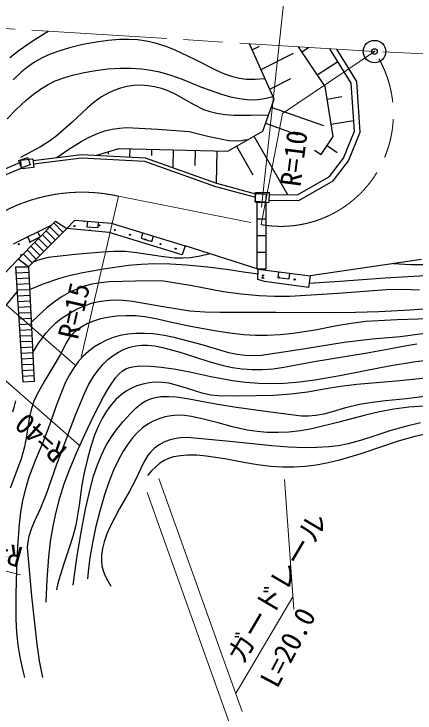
# Model space of a CAD drawing. Units: millimetres, scale not verified. Extents: x 40000 to 680000, y 20000 to 380000.
# Drawn here: x 323638 to 359283, y 286642 to 348826 of the extents above; entities that cross this region are included whole.
import ezdxf
from ezdxf.enums import TextEntityAlignment as Align

# ---------------------------------------------------------------- set-up
doc = ezdxf.new("R2010")
doc.units = ezdxf.units.MM
doc.header["$LTSCALE"] = 1000
doc.header["$PDMODE"] = 32
doc.header["$PDSIZE"] = 500
doc.linetypes.add('CHAIN', pattern=[18.5, 12, -1.5, 3.5, -1.5])
for name, color, linetype, lineweight in [('M-BGD', 7, 'Continuous', 25), ('M-BMK', 2, 'CHAIN', 13), ('M-BMK-SRVR', 3, 'Continuous', 25), ('M-STR-HTXT', 7, 'Continuous', 13)]:
    doc.layers.add(name, color=color, linetype=linetype, lineweight=lineweight)
doc.layers.add('M-OTRS', color=6, linetype='Continuous')
doc.styles.add('ＭＳ ゴシック', font='')
doc.styles.get('ＭＳ ゴシック').set_extended_font_data('MS Gothic')

msp = doc.modelspace()

# ---------------------------------------------------------------- linework, layer by layer
at = {"layer": 'M-BGD'}
for p, q in [((325251, 346402), (326437, 347152)), ((326437, 347152), (326548, 347221)), ((326548, 347221), (326667, 347294)), ((324112, 345611), (325251, 346402)), ((331999, 346475), (330969, 346330)), ((333014, 346557), (331999, 346475)), ((333822, 346568), (333014, 346557)), ((334621, 346518), (333822, 346568)), ((335410, 346399), (334621, 346518)), ((336192, 346221), (335410, 346399)), ((328580, 345827), (327700, 345562)), ((329771, 346109), (328580, 345827)), ((330969, 346330), (329771, 346109)), ((337064, 345952), (336192, 346221)), ((337913, 345626), (337064, 345952)), ((346768, 341259), (344573, 346175)), ((344817, 345628), (345460, 345954)), ((351286, 342374), (348934, 345903)), ((349228, 345461), (349808, 345848)), ((323272, 344941), (324112, 345611)), ((326847, 345242), (326144, 344919)), ((327700, 345562), (326847, 345242)), ((339785, 344739), (337913, 345626)), ((345598, 343881), (348470, 345336)), ((353609, 342665), (351722, 345728)), ((354100, 342822), (352334, 345689)), ((325472, 344544), (324862, 344124)), ((326144, 344919), (325472, 344544)), ((341646, 343791), (339785, 344739)), ((350600, 343403), (352411, 344610)), ((324862, 344124), (324277, 343648)), ((330914, 343806), (331986, 343932)), ((331986, 343932), (333074, 343999)), ((333074, 343999), (334037, 344006)), ((334037, 344006), (334995, 343952)), ((334995, 343952), (335792, 343840)), ((324277, 343648), (323566, 342979)), ((328065, 343155), (328841, 343387)), ((328841, 343387), (329868, 343625)), ((329868, 343625), (330914, 343806)), ((335792, 343840), (336578, 343668)), ((336578, 343668), (337582, 343375)), ((337582, 343375), (338573, 343023)), ((342368, 343481), (341646, 343791)), ((343100, 343231), (342368, 343481)), ((326685, 342560), (327311, 342867)), ((327311, 342867), (328065, 343155)), ((338573, 343023), (340316, 342326)), ((343682, 343091), (343100, 343231)), ((344274, 343010), (343682, 343091)), ((345068, 342998), (344274, 343010)), ((345862, 343047), (345068, 342998)), ((346378, 342133), (348257, 343085)), ((353891, 338406), (353609, 342665)), ((354397, 338327), (354100, 342822)), ((325369, 341684), (326095, 342204)), ((326095, 342204), (326685, 342560)), ((332526, 342030), (331954, 341764)), ((333107, 342233), (332526, 342030)), ((333695, 342375), (333107, 342233)), ((334304, 342459), (333695, 342375)), ((334907, 342482), (334304, 342459)), ((335529, 342448), (334907, 342482)), ((336135, 342355), (335529, 342448)), ((336748, 342201), (336135, 342355)), ((337345, 341988), (336748, 342201)), ((340316, 342326), (342077, 341686)), ((352003, 337926), (351286, 342374)), ((324687, 341121), (325369, 341684)), ((331412, 341444), (330764, 340980)), ((331954, 341764), (331412, 341444)), ((338146, 341602), (337345, 341988)), ((338908, 341168), (338146, 341602)), ((342077, 341686), (342874, 341464)), ((342874, 341464), (343696, 341298)), ((346163, 341357), (346406, 341414)), ((346406, 341414), (346658, 341476)), ((351465, 341262), (352793, 341475)), ((323836, 340326), (324687, 341121)), ((330764, 340980), (330143, 340460)), ((339707, 340710), (338908, 341168)), ((343696, 341298), (344352, 341220)), ((344352, 341220), (345011, 341203)), ((345011, 341203), (345586, 341249)), ((345586, 341249), (346163, 341357)), ((345745, 338395), (346768, 341259)), ((323038, 339499), (323836, 340326)), ((330143, 340460), (328772, 339173)), ((340515, 340314), (339707, 340710)), ((341080, 340110), (340515, 340314)), ((346512, 340543), (351138, 338891)), ((341655, 339966), (341080, 340110)), ((342416, 339849), (341655, 339966)), ((343192, 339792), (342416, 339849)), ((344734, 339782), (343192, 339792)), ((346258, 339832), (344734, 339782)), ((328772, 339173), (327363, 337933)), ((346001, 339111), (348881, 338082)), ((351823, 339038), (353828, 339360)), ((331058, 338192), (331704, 338418)), ((331704, 338418), (332373, 338587)), ((332373, 338587), (333002, 338683)), ((333002, 338683), (333647, 338719)), ((333647, 338719), (336434, 338568)), ((336434, 338568), (339209, 338358)), ((339209, 338358), (340977, 337928)), ((342641, 336621), (345745, 338395)), ((352938, 336001), (353891, 338406)), ((353377, 335751), (354397, 338327)), ((327363, 337933), (326698, 337448)), ((329594, 337475), (330311, 337860)), ((330311, 337860), (331058, 338192)), ((340977, 337928), (342744, 337562)), ((344164, 337626), (344482, 337673)), ((344969, 337951), (347939, 332754)), ((350927, 336332), (352003, 337926)), ((326698, 337448), (325988, 337007)), ((328505, 336788), (329594, 337475)), ((342744, 337562), (343295, 337544)), ((343295, 337544), (343857, 337586)), ((343417, 337065), (344876, 334511)), ((343857, 337586), (344164, 337626)), ((351465, 337129), (352374, 336515)), ((325111, 336527), (324215, 336073)), ((325988, 337007), (325111, 336527)), ((327450, 336050), (328505, 336788)), ((331014, 336252), (332956, 336860)), ((331985, 336556), (332052, 336341)), ((332956, 336860), (342641, 336621)), ((333925, 336836), (333907, 336109)), ((335862, 336789), (335848, 336223)), ((337799, 336741), (337760, 335158)), ((339736, 336693), (339703, 335359)), ((341673, 336645), (341602, 333782)), ((350347, 336724), (350927, 336332)), ((324068, 335789), (324857, 336066)), ((324203, 335816), (325323, 335928)), ((324203, 335816), (324280, 335051)), ((324857, 336066), (325089, 335407)), ((325323, 335928), (325399, 335163)), ((325337, 335790), (329633, 336320)), ((325373, 335492), (329644, 336019)), ((329633, 336320), (335296, 336040)), ((329644, 336019), (335237, 335743)), ((335296, 336040), (341628, 333773)), ((351682, 334377), (352938, 336001)), ((320611, 334104), (324221, 335636)), ((324300, 335129), (324068, 335789)), ((325089, 335407), (324300, 335129)), ((335237, 335743), (341538, 333487)), ((352017, 333993), (353377, 335751)), ((320862, 333667), (324273, 335115)), ((325347, 335158), (324371, 335060)), ((348824, 332731), (351682, 334377)), ((348955, 332230), (352017, 333993)), ((341538, 333487), (345100, 332518)), ((341628, 333773), (345100, 332828)), ((345087, 332155), (345147, 332863)), ((345100, 332945), (346305, 332936)), ((345100, 332092), (345100, 332945)), ((345147, 332863), (346040, 332787)), ((346040, 332787), (345980, 332079)), ((346305, 332936), (346295, 332065)), ((346303, 332753), (348824, 332731)), ((345980, 332079), (345087, 332155)), ((345100, 332092), (346295, 332065)), ((345220, 332090), (345226, 326153)), ((345220, 332090), (346020, 332090)), ((346020, 332090), (346026, 326153)), ((346298, 332253), (348955, 332230)), ((323996, 327019), (327323, 330391)), ((327990, 329413), (327169, 330235)), ((327323, 330391), (328332, 329754)), ((328332, 329754), (329051, 330496)), ((329051, 330496), (332266, 330226)), ((330160, 330403), (330118, 329905)), ((331115, 329821), (331156, 330319)), ((332266, 330226), (338862, 328202)), ((345222, 330605), (346021, 330606)), ((323592, 328368), (326999, 330063)), ((328332, 329754), (324918, 326344)), ((327649, 329072), (326831, 329891)), ((332108, 329395), (328332, 329754)), ((330118, 329905), (331115, 329821)), ((324848, 328993), (325070, 328545)), ((325070, 328545), (325966, 328990)), ((325966, 328990), (325743, 329438)), ((326966, 328390), (326153, 329205)), ((327307, 328731), (326492, 329548)), ((338582, 327394), (332108, 329395)), ((335086, 329361), (334939, 328883)), ((335895, 328589), (336042, 329067)), ((345223, 329121), (346023, 329122)), ((326283, 327708), (325475, 328518)), ((326625, 328049), (325814, 328861)), ((334939, 328883), (335895, 328589)), ((325601, 327026), (324797, 327831)), ((325942, 327367), (325136, 328174)), ((338862, 328202), (338582, 327394)), ((345341, 326116), (338862, 328202)), ((325259, 326685), (324458, 327487)), ((326665, 327173), (325987, 326971)), ((329075, 327439), (326665, 327173)), ((331498, 327645), (329075, 327439)), ((332508, 327696), (331498, 327645)), ((333505, 327686), (332508, 327696)), ((334526, 327593), (333505, 327686)), ((335543, 327440), (334526, 327593)), ((336731, 327248), (335543, 327440)), ((337918, 327117), (336731, 327248)), ((338607, 327098), (337918, 327117)), ((339293, 327139), (338607, 327098)), ((340177, 327290), (339293, 327139)), ((341045, 327499), (340177, 327290)), ((345224, 327637), (346024, 327638)), ((317856, 320615), (323996, 327019)), ((324918, 326344), (323996, 327019)), ((325987, 326971), (325314, 326740)), ((331772, 326184), (333807, 326488)), ((333807, 326488), (334951, 326584)), ((334951, 326584), (336099, 326619)), ((336099, 326619), (337539, 326595)), ((337539, 326595), (338977, 326511)), ((338977, 326511), (340858, 326330)), ((359858, 326988), (349973, 325534)), ((357349, 326619), (358898, 326542)), ((358898, 326542), (360446, 326526)), ((323798, 326322), (324918, 326344)), ((324456, 316066), (323798, 326322)), ((324918, 326344), (325429, 316119)), ((329744, 325820), (331772, 326184)), ((340858, 326330), (342741, 326088)), ((342741, 326088), (344035, 325899)), ((344035, 325899), (345327, 325701)), ((345226, 326153), (346026, 326153)), ((345310, 325205), (345341, 326116)), ((345341, 326116), (349973, 325534)), ((347161, 325887), (347098, 325391)), ((324943, 325833), (323833, 325778)), ((324969, 325322), (323866, 325267)), ((326308, 324843), (327615, 325302)), ((327615, 325302), (328671, 325590)), ((328671, 325590), (329744, 325820)), ((347098, 325391), (348091, 325266)), ((348091, 325266), (348153, 325762)), ((349973, 325534), (349808, 324494)), ((356631, 325320), (352588, 325023)), ((360675, 325557), (356631, 325320)), ((324994, 324811), (323899, 324756)), ((325019, 324326), (326308, 324843)), ((330543, 324784), (329878, 324603)), ((331317, 324920), (330543, 324784)), ((332102, 324997), (331317, 324920)), ((334434, 325068), (332102, 324997)), ((336736, 325079), (334434, 325068)), ((339483, 324631), (336736, 325079)), ((342225, 324123), (339483, 324631)), ((345916, 325017), (345310, 325205)), ((349808, 324494), (345916, 325017)), ((351225, 324926), (349863, 324838)), ((352588, 325023), (351225, 324926)), ((319572, 318830), (323939, 324129)), ((325020, 324299), (323931, 324245)), ((328553, 324051), (327907, 323682)), ((329219, 324361), (328553, 324051)), ((329878, 324603), (329219, 324361)), ((343828, 323914), (342225, 324123)), ((356735, 324279), (352450, 323960)), ((358202, 324303), (356735, 324279)), ((359669, 324267), (358202, 324303)), ((325046, 323788), (323964, 323734)), ((327907, 323682), (327231, 323219)), ((331824, 323353), (332480, 323387)), ((332480, 323387), (333320, 323359)), ((345432, 323766), (343828, 323914)), ((346801, 323703), (345432, 323766)), ((348161, 323700), (346801, 323703)), ((352450, 323960), (348161, 323700)), ((325071, 323277), (323997, 323223)), ((325097, 322765), (324030, 322712)), ((327231, 323219), (326585, 322701)), ((329204, 322560), (329904, 322873)), ((329904, 322873), (330538, 323097)), ((330538, 323097), (331184, 323261)), ((331184, 323261), (331824, 323353)), ((333320, 323359), (334160, 323270)), ((334160, 323270), (336723, 322820)), ((336723, 322820), (339278, 322432)), ((325122, 322254), (324062, 322201)), ((326585, 322701), (325870, 322062)), ((327932, 321800), (328530, 322192)), ((328530, 322192), (329204, 322560)), ((339278, 322432), (340601, 322338)), ((340601, 322338), (341940, 322304)), ((341940, 322304), (346925, 322298)), ((346925, 322298), (351920, 322281)), ((351920, 322281), (353998, 322293)), ((353998, 322293), (356073, 322365)), ((356073, 322365), (358845, 322519)), ((358845, 322519), (361621, 322733)), ((325148, 321743), (324095, 321690)), ((325870, 322062), (325165, 321393)), ((327381, 321367), (327932, 321800)), ((330697, 321511), (330165, 321287)), ((331321, 321701), (330697, 321511)), ((331959, 321833), (331321, 321701)), ((332787, 321933), (331959, 321833)), ((333613, 321973), (332787, 321933)), ((334444, 321962), (333613, 321973)), ((335266, 321891), (334444, 321962)), ((336401, 321674), (335266, 321891)), ((337517, 321399), (336401, 321674)), ((357699, 321611), (354907, 321459)), ((360490, 321702), (357699, 321611)), ((325173, 321232), (324128, 321179)), ((326471, 320422), (326904, 320915)), ((326904, 320915), (327381, 321367)), ((329656, 321007), (329242, 320717)), ((330165, 321287), (329656, 321007)), ((339315, 321017), (337517, 321399)), ((341127, 320694), (339315, 321017)), ((352323, 321080), (350398, 320707)), ((353612, 321299), (352323, 321080)), ((354907, 321459), (353612, 321299)), ((325199, 320720), (324161, 320668)), ((325859, 319583), (326471, 320422)), ((328862, 320375), (328572, 320036)), ((329242, 320717), (328862, 320375)), ((333770, 320338), (333087, 320213)), ((334459, 320403), (333770, 320338)), ((335241, 320411), (334459, 320403)), ((336010, 320359), (335241, 320411)), ((337016, 320223), (336010, 320359)), ((342579, 320462), (341127, 320694)), ((344037, 320288), (342579, 320462)), ((345092, 320222), (344037, 320288)), ((347306, 320275), (346149, 320216)), ((348460, 320393), (347306, 320275)), ((350398, 320707), (348460, 320393)), ((361453, 320574), (357981, 320106)), ((325224, 320209), (324193, 320157)), ((325250, 319698), (324226, 319647)), ((328324, 319652), (327734, 318513)), ((328572, 320036), (328324, 319652)), ((331863, 319807), (331293, 319525)), ((332466, 320039), (331863, 319807)), ((333087, 320213), (332466, 320039)), ((337996, 320031), (337016, 320223)), ((340360, 319382), (337996, 320031)), ((346149, 320216), (345092, 320222)), ((355489, 319889), (352995, 319611)), ((357981, 320106), (355489, 319889)), ((325275, 319186), (324259, 319136)), ((325299, 318712), (325859, 319583)), ((330744, 319186), (330256, 318815)), ((331293, 319525), (330744, 319186)), ((333443, 319004), (333948, 319187)), ((333948, 319187), (334477, 319315)), ((334477, 319315), (334983, 319375)), ((334983, 319375), (335502, 319376)), ((335502, 319376), (336168, 319303)), ((336168, 319303), (336837, 319168)), ((336837, 319168), (338281, 318777)), ((342730, 318670), (340360, 319382)), ((352995, 319611), (349334, 319004)), ((355017, 318670), (356973, 319028)), ((356973, 319028), (358205, 319288)), ((358205, 319288), (359454, 319490)), ((325301, 318675), (324292, 318625)), ((327734, 318513), (327089, 317398)), ((329801, 318393), (329356, 317891)), ((330256, 318815), (329801, 318393)), ((331991, 318083), (332464, 318458)), ((332464, 318458), (332933, 318755)), ((332933, 318755), (333443, 319004)), ((338281, 318777), (339694, 318333)), ((343462, 318520), (342730, 318670)), ((344199, 318431), (343462, 318520)), ((344921, 318411), (344199, 318431)), ((345637, 318452), (344921, 318411)), ((349334, 319004), (345637, 318452)), ((353052, 318371), (355017, 318670)), ((325326, 318164), (324324, 318114)), ((329356, 317891), (328952, 317345)), ((331560, 317663), (331991, 318083)), ((339694, 318333), (340944, 317914)), ((340944, 317914), (342220, 317551)), ((347621, 317394), (350329, 317912)), ((350329, 317912), (353052, 318371)), ((356992, 317530), (359150, 317891)), ((359150, 317891), (360547, 318050)), ((325352, 317653), (324357, 317603)), ((327089, 317398), (326367, 316221)), ((328952, 317345), (328568, 316727)), ((331111, 317135), (331560, 317663)), ((333273, 317083), (333569, 317261)), ((333569, 317261), (333894, 317386)), ((333894, 317386), (334341, 317478)), ((334341, 317478), (334822, 317515)), ((334822, 317515), (335797, 317494)), ((335797, 317494), (336748, 317415)), ((336748, 317415), (338010, 317234)), ((338010, 317234), (339262, 316995)), ((342220, 317551), (343061, 317375)), ((343061, 317375), (343915, 317259)), ((343915, 317259), (344807, 317200)), ((344807, 317200), (345701, 317202)), ((345701, 317202), (346661, 317268)), ((346661, 317268), (347621, 317394)), ((354843, 317110), (356992, 317530)), ((325377, 317141), (324390, 317092)), ((325403, 316630), (324423, 316581)), ((328568, 316727), (328229, 316065)), ((330273, 315830), (330709, 316569)), ((330709, 316569), (331111, 317135)), ((332665, 316469), (332949, 316799)), ((332949, 316799), (333273, 317083)), ((339262, 316995), (341146, 316576)), ((341146, 316576), (343051, 316215)), ((350366, 316294), (352607, 316672)), ((352607, 316672), (354843, 317110)), ((361771, 316581), (357944, 316194)), ((325429, 316119), (324456, 316066)), ((326367, 316221), (325694, 315005)), ((328229, 316065), (327787, 315036)), ((332103, 315619), (332665, 316469)), ((335077, 315910), (334567, 315754)), ((335644, 316017), (335077, 315910)), ((336222, 316064), (335644, 316017)), ((336834, 316051), (336222, 316064)), ((337441, 315977), (336834, 316051)), ((338973, 315547), (337441, 315977)), ((343051, 316215), (344224, 316064)), ((344224, 316064), (345415, 315972)), ((345415, 315972), (346522, 315953)), ((346522, 315953), (347642, 315995)), ((347642, 315995), (349002, 316114)), ((349002, 316114), (350366, 316294)), ((357944, 316194), (354113, 315868)), ((329892, 315066), (330273, 315830)), ((331605, 314757), (332103, 315619)), ((334072, 315540), (333606, 315269)), ((334567, 315754), (334072, 315540)), ((340463, 315066), (338973, 315547)), ((351208, 315443), (349728, 315191)), ((352657, 315685), (351208, 315443)), ((354113, 315868), (352657, 315685)), ((325694, 315005), (325413, 314387)), ((327787, 315036), (327399, 313976)), ((329135, 313231), (329892, 315066)), ((330742, 313108), (331605, 314757)), ((333161, 314940), (332704, 314522)), ((333606, 315269), (333161, 314940)), ((335770, 314603), (336220, 314724)), ((336220, 314724), (336698, 314788)), ((336698, 314788), (337398, 314804)), ((337398, 314804), (338095, 314760)), ((338095, 314760), (339204, 314605)), ((341136, 314928), (340463, 315066)), ((341818, 314849), (341136, 314928)), ((343484, 314820), (341818, 314849)), ((345153, 314851), (343484, 314820)), ((346703, 314895), (345153, 314851)), ((348244, 314999), (346703, 314895)), ((349728, 315191), (348244, 314999)), ((358516, 314616), (360357, 314853)), ((323681, 313927), (323812, 314419)), ((325413, 314387), (325188, 313742)), ((332287, 314057), (331869, 313498)), ((332704, 314522), (332287, 314057)), ((334488, 313781), (334997, 314194)), ((334997, 314194), (335367, 314424)), ((335367, 314424), (335770, 314603)), ((339204, 314605), (340309, 314391)), ((340309, 314391), (341760, 314102)), ((341760, 314102), (343223, 313873)), ((353138, 313818), (354335, 314119)), ((354335, 314119), (355489, 314307)), ((355489, 314307), (356662, 314438)), ((356662, 314438), (358516, 314616)), ((323549, 313435), (323681, 313927)), ((325188, 313742), (325018, 312988)), ((327399, 313976), (326828, 312331)), ((331869, 313498), (331502, 312908)), ((334011, 313315), (334488, 313781)), ((343223, 313873), (346197, 313453)), ((346197, 313453), (349188, 313092)), ((351219, 313263), (351963, 313461)), ((351963, 313461), (353138, 313818)), ((356136, 313431), (354871, 313137)), ((357413, 313666), (356136, 313431)), ((358730, 313836), (357413, 313666)), ((360046, 313946), (358730, 313836)), ((325018, 312988), (324907, 312218)), ((328432, 311366), (329135, 313231)), ((329926, 311419), (330742, 313108)), ((331502, 312908), (331140, 312198)), ((333329, 312568), (334011, 313315)), ((336519, 312818), (335998, 312596)), ((337061, 312983), (336519, 312818)), ((337604, 313086), (337061, 312983)), ((338154, 313128), (337604, 313086)), ((338793, 313108), (338154, 313128)), ((339428, 313028), (338793, 313108)), ((340607, 312767), (339428, 313028)), ((349188, 313092), (349826, 313078)), ((349826, 313078), (350467, 313124)), ((350467, 313124), (351219, 313263)), ((354871, 313137), (352511, 312505)), ((324907, 312218), (324764, 311257)), ((326828, 312331), (326197, 310698)), ((331140, 312198), (330832, 311462)), ((332710, 311803), (333329, 312568)), ((335523, 312331), (335075, 312011)), ((335998, 312596), (335523, 312331)), ((341773, 312448), (340607, 312767)), ((343061, 312104), (341773, 312448)), ((352511, 312505), (350119, 311928)), ((358557, 312173), (357130, 311764)), ((359784, 312461), (358557, 312173)), ((332231, 311120), (332710, 311803)), ((334619, 311605), (334197, 311147)), ((335075, 312011), (334619, 311605)), ((344362, 311818), (343061, 312104)), ((345253, 311682), (344362, 311818)), ((346151, 311606), (345253, 311682)), ((347112, 311590), (346151, 311606)), ((348060, 311635), (347112, 311590)), ((349093, 311752), (348060, 311635)), ((350119, 311928), (349093, 311752)), ((357130, 311764), (355719, 311297)), ((324764, 311257), (324561, 310307)), ((327459, 308770), (328432, 311366)), ((329216, 309855), (329926, 311419)), ((330832, 311462), (330483, 310427)), ((331803, 310406), (332231, 311120)), ((334197, 311147), (333743, 310556)), ((337876, 311039), (337416, 310916)), ((338445, 311118), (337876, 311039)), ((339026, 311137), (338445, 311118)), ((342834, 310801), (339026, 311137)), ((355719, 311297), (354538, 310913)), ((359275, 311243), (357782, 310814)), ((360221, 311453), (359275, 311243)), ((324561, 310307), (324261, 309260)), ((326197, 310698), (325556, 309172)), ((330483, 310427), (330188, 309362)), ((331402, 309575), (331803, 310406)), ((333743, 310556), (333337, 309928)), ((336536, 310492), (336136, 310197)), ((336960, 310730), (336536, 310492)), ((337416, 310916), (336960, 310730)), ((346571, 310411), (342834, 310801)), ((348036, 310298), (346571, 310411)), ((351626, 310309), (350568, 310247)), ((352486, 310417), (351626, 310309)), ((353336, 310585), (352486, 310417)), ((354538, 310913), (353336, 310585)), ((356307, 310328), (354461, 309707)), ((357782, 310814), (356307, 310328)), ((328560, 308265), (329216, 309855)), ((333337, 309928), (332889, 309104)), ((335799, 309877), (335504, 309513)), ((336136, 310197), (335799, 309877)), ((349496, 310245), (348036, 310298)), ((350568, 310247), (349496, 310245)), ((354461, 309707), (352584, 309139)), ((324261, 309260), (323901, 308224)), ((325556, 309172), (324970, 307622)), ((330188, 309362), (329903, 308167)), ((331062, 308731), (331402, 309575)), ((332889, 309104), (332494, 308252)), ((335504, 309513), (335176, 308969)), ((336975, 309111), (336592, 308857)), ((337385, 309297), (336975, 309111)), ((337815, 309425), (337385, 309297)), ((338435, 309530), (337815, 309425)), ((339056, 309574), (338435, 309530)), ((339893, 309567), (339056, 309574)), ((340710, 309502), (339893, 309567)), ((342385, 309242), (340710, 309502)), ((344054, 308923), (342385, 309242)), ((352584, 309139), (351562, 308884)), ((326541, 306146), (327459, 308770)), ((330718, 307708), (331062, 308731)), ((335176, 308969), (334899, 308392)), ((336240, 308551), (335874, 308171)), ((336592, 308857), (336240, 308551)), ((345272, 308718), (344054, 308923)), ((346478, 308577), (345272, 308718)), ((347503, 308513), (346478, 308577)), ((348526, 308509), (347503, 308513)), ((349528, 308569), (348526, 308509)), ((350519, 308687), (349528, 308569)), ((351562, 308884), (350519, 308687)), ((323901, 308224), (323292, 306652)), ((328107, 307027), (328560, 308265)), ((329903, 308167), (329676, 306951)), ((332494, 308252), (332065, 307170)), ((334899, 308392), (334416, 307340)), ((335874, 308171), (335516, 307761)), ((324970, 307622), (324655, 306598)), ((330433, 306667), (330718, 307708)), ((334416, 307340), (333880, 306316)), ((324655, 306598), (324397, 305550)), ((327710, 305770), (328107, 307027)), ((329676, 306951), (329427, 305136)), ((330001, 304772), (330433, 306667)), ((332065, 307170), (331690, 306059)), ((326037, 304902), (326541, 306146)), ((331690, 306059), (331259, 304599)), ((333880, 306316), (333024, 304836)), ((324397, 305550), (324211, 304500)), ((327385, 304523), (327710, 305770)), ((325474, 303674), (326037, 304902)), ((329427, 305136), (329120, 303338)), ((329629, 302870), (330001, 304772)), ((333024, 304836), (332207, 303300)), ((324211, 304500), (324083, 303429)), ((327120, 303270), (327385, 304523)), ((331259, 304599), (330884, 303119)), ((325203, 303034), (325474, 303674)), ((324083, 303429), (323939, 301413)), ((324991, 302380), (325203, 303034)), ((326893, 301898), (327120, 303270)), ((329120, 303338), (328862, 302336)), ((329229, 300447), (329629, 302870)), ((330884, 303119), (330605, 301782)), ((332207, 303300), (331897, 302592)), ((324891, 301866), (324991, 302380)), ((328862, 302336), (328543, 301337)), ((331897, 302592), (331645, 301866)), ((324852, 301351), (324891, 301866)), ((326728, 300527), (326893, 301898)), ((330605, 301782), (330386, 300434)), ((331645, 301866), (331502, 301284)), ((323939, 301413), (323855, 299396)), ((325238, 297051), (324852, 301351)), ((328543, 301337), (328057, 299917)), ((331502, 301284), (331416, 300678)), ((326578, 298514), (326728, 300527)), ((328889, 298017), (329229, 300447)), ((330386, 300434), (330272, 299503)), ((331416, 300678), (331404, 300207)), ((328057, 299917), (327629, 298483)), ((331404, 300207), (331451, 299745)), ((331451, 299745), (331572, 299289)), ((323855, 299396), (323802, 297199)), ((330272, 299503), (330183, 298572)), ((331572, 299289), (331751, 298848)), ((326488, 296507), (326578, 298514)), ((331751, 298848), (331985, 298390)), ((327517, 298040), (327409, 297596)), ((327629, 298483), (327517, 298040)), ((331985, 298390), (332242, 297938)), ((323802, 297199), (323809, 294993)), ((325684, 292765), (325238, 297051)), ((323809, 294993), (323867, 293832)), ((323867, 293832), (323985, 292679)), ((323985, 292679), (324167, 291598)), ((325916, 291275), (325684, 292765)), ((324167, 291598), (324407, 290528)), ((326206, 289794), (325916, 291275)), ((324407, 290528), (324496, 290170)), ((324496, 290170), (324585, 289811))]:
    msp.add_line(p, q, dxfattribs=at)
for centre in [(329009, 329963), (331245, 330017), (332597, 329602), (333949, 329187), (324066, 328348), (325043, 328562), (335301, 328772), (336653, 328357), (338005, 327942), (324280, 327371), (345775, 325557), (347178, 325381), (348581, 325205)]:
    msp.add_circle(centre, 49.8, dxfattribs=at)
for centre, radius, start, end in [((329893, 330431), 49.8, 182.25107, 348.15408), ((326784, 329966), 49.8, 217.01437, 15.87741), ((330361, 329548), 49.8, 9.38611, 159.73279), ((345746, 325228), 149, 32.61551, 133.29233), ((345764, 325201), 149, 32.62448, 133.21515)]:
    msp.add_arc(centre, radius, start, end, dxfattribs=at)
at = {"layer": 'M-BMK'}
for p, q in [((355678, 345481), (303024, 348772)), ((356427, 345446), (388933, 343928)), ((332926, 332619), (345614, 330087))]:
    msp.add_line(p, q, dxfattribs=at)
for centre, radius, start, end in [((347358, 339933), 10000, 259.95648, 29.39693), ((329695, 317971), 15000, 77.56387, 141.49234)]:
    msp.add_arc(centre, radius, start, end, dxfattribs=at)
at = {"layer": 'M-BMK-SRVR'}
msp.add_circle((355678, 345481), 1000, dxfattribs=at)
at = {"layer": 'M-OTRS'}
msp.add_point((355678, 345481), dxfattribs=at)
at = {"layer": 'M-STR-HTXT'}
for p, q in [((347966, 352995), (345626, 331647)), ((347497, 339985), (355678, 345481)), ((345614, 330087), (347497, 339985)), ((332926, 332619), (329613, 318268)), ((329035, 317608), (317957, 327310)), ((314587, 323462), (329416, 310474)), ((336522, 307495), (343910, 286788)), ((347671, 307425), (348502, 295870)), ((335470, 306253), (342890, 285462)), ((324222, 298945), (304925, 303748)), ((343396, 288447), (348423, 296989))]:
    msp.add_line(p, q, dxfattribs=at)

# ---------------------------------------------------------------- texts
at = {"layer": 'M-STR-HTXT', "style": 'ＭＳ ゴシック'}
for s, rotation, p in [('R=10', 82.7, (349645, 333327)), ('R=15', 77.3, (329849, 319670)), ('R=40', 138.366, (328838, 310551)), ('ガードレール', 59.5, (344466, 290603)), ('R=40', 164.5, (324684, 301864)), ('L=20.0', 62, (347518, 288485))]:
    msp.add_text(s, height=1833, rotation=rotation, dxfattribs=at).set_placement(p, align=Align.BOTTOM_LEFT)

doc.saveas('drawing.dxf')
